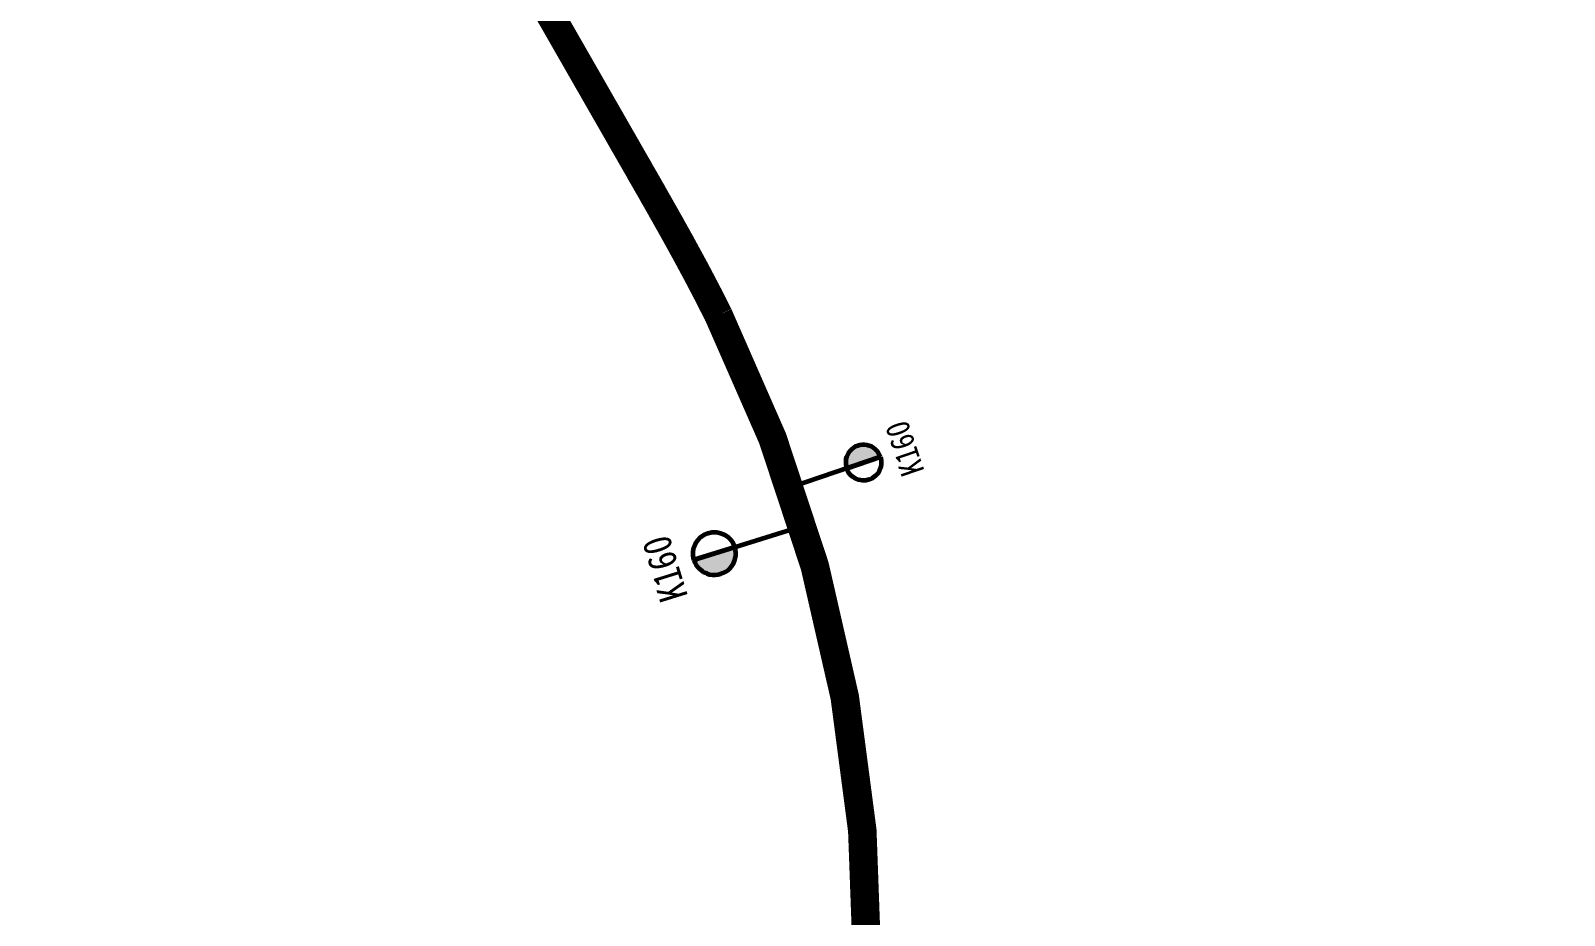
# Model space of a CAD drawing. Header units: millimetres. Extents: x 35376015 to 35425557, y 2978369 to 3016004.
# Drawn here: x 35382597 to 35384209, y 3003920 to 3004850 of the extents above; entities that cross this region are included whole.
import ezdxf
from ezdxf.enums import TextEntityAlignment as Align

# ---------------------------------------------------------------- set-up
doc = ezdxf.new("R2010")
doc.units = ezdxf.units.MM
doc.header["$XCLIPFRAME"] = 0
doc.layers.add('station', color=1, linetype='Continuous', lineweight=60)
doc.layers.add('zhix', color=5, linetype='Continuous', lineweight=30)
doc.styles.add('GTF_XW', font='SIMHEI.TTF', dxfattribs={"width": 0.85})
picture_1 = doc.add_image_def('image6.tif', size_in_pixel=(17417, 14321))

# ---------------------------------------------------------------- blocks, each defined once
blk = doc.blocks.new('公里标')
at = {"layer": 'station'}
h = blk.add_hatch(color=256, dxfattribs=at)
edge = h.paths.add_edge_path()
edge.add_arc((0, 13), 3, 90, 270)
edge.add_line((0, 10), (0, 16))
blk.add_line((0, 16), (0, 0), dxfattribs=at)
blk.add_lwpolyline([(0, 16, 1), (0, 10)], format="xyb", close=True, dxfattribs=at)
blk.add_lwpolyline([(0, 16, -1), (0, 10, -15.340907)], format="xyb", dxfattribs=at)

msp = doc.modelspace()

# ---------------------------------------------------------------- linework, layer by layer
at = {"color": 7, "lineweight": 30, "const_width": 1}
for points in [[(35384494.8, 3005482, 0.000046), (35384461.8, 3005732.7, 0.000043), (35384426.3, 3006001.2, 0.000006), (35384390.1, 3006275.6, -0.000003), (35384334.1, 3006699.2, -0.004654)], [(35384514.6, 3005484.6, 0.000046), (35384481.6, 3005735.3, 0.000043), (35384446.2, 3006003.8, 0.000006), (35384409.9, 3006278.2, -0.000003), (35384354, 3006701.8, -0.004654)]]:
    msp.add_lwpolyline(points, format="xyb", dxfattribs=at)
at = {"layer": 'zhix', "color": 1, "const_width": 30, "flags": 128}
msp.add_lwpolyline([(35382956.1, 3002747.9, 0.342503), (35383320.3, 3004550.8), (35383320.1, 3004551.2), (35383319.6, 3004552.1), (35383319.2, 3004553), (35383318.7, 3004553.9), (35383318.3, 3004554.8), (35383317.8, 3004555.7), (35383317.4, 3004556.6), (35383316.9, 3004557.5), (35383316.5, 3004558.4), (35383316, 3004559.3), (35383315.6, 3004560.2), (35383315.1, 3004561.1), (35383314.7, 3004562), (35383314.2, 3004562.8), (35383313.8, 3004563.7), (35383313.3, 3004564.6), (35383312.9, 3004565.5), (35383312.4, 3004566.4), (35383312, 3004567.3), (35383311.5, 3004568.2), (35383311, 3004569.1), (35383310.6, 3004570), (35383310.1, 3004570.9), (35383309.7, 3004571.8), (35383309.2, 3004572.6), (35383308.8, 3004573.5), (35383308.3, 3004574.4), (35383307.8, 3004575.3), (35383307.4, 3004576.2), (35383306.9, 3004577.1), (35383306.5, 3004578), (35383306, 3004578.9), (35383305.5, 3004579.7), (35383305.1, 3004580.6), (35383304.6, 3004581.5), (35383304.1, 3004582.4), (35383303.7, 3004583.3), (35383303.2, 3004584.2), (35383302.8, 3004585.1), (35383302.3, 3004585.9), (35383301.8, 3004586.8), (35383301.4, 3004587.7), (35383300.9, 3004588.6), (35383300.4, 3004589.5), (35383300, 3004590.4), (35383299.5, 3004591.3), (35383299, 3004592.1), (35383298.6, 3004593), (35383298.1, 3004593.9), (35383297.6, 3004594.8), (35383297.1, 3004595.7), (35383296.7, 3004596.6), (35383296.2, 3004597.4), (35383295.7, 3004598.3), (35383295.3, 3004599.2), (35383294.8, 3004600.1), (35383294.3, 3004601), (35383293.8, 3004601.8), (35383293.4, 3004602.7), (35383292.9, 3004603.6), (35383292.4, 3004604.5), (35383291.9, 3004605.4), (35383291.5, 3004606.2), (35383291, 3004607.1), (35383290.5, 3004608), (35383290, 3004608.9), (35383289.6, 3004609.8), (35383289.1, 3004610.6), (35383288.6, 3004611.5), (35383288.1, 3004612.4), (35383287.7, 3004613.3), (35383287.2, 3004614.2), (35383286.7, 3004615), (35383286.2, 3004615.9), (35383285.7, 3004616.8), (35383285.3, 3004617.7), (35383284.8, 3004618.5), (35383284.3, 3004619.4), (35383283.8, 3004620.3), (35383283.3, 3004621.2), (35383282.9, 3004622.1), (35383282.4, 3004622.9), (35383281.9, 3004623.8), (35383281.4, 3004624.7), (35383280.9, 3004625.6), (35383280.5, 3004626.4), (35383280, 3004627.3), (35383279.5, 3004628.2), (35383279, 3004629.1), (35383278.5, 3004629.9), (35383278, 3004630.8), (35383277.6, 3004631.7), (35383277.1, 3004632.6), (35383276.6, 3004633.4), (35383276.1, 3004634.3), (35383275.6, 3004635.2), (35383275.1, 3004636.1), (35383274.6, 3004636.9), (35383274.2, 3004637.8), (35383273.7, 3004638.7), (35383273.2, 3004639.5), (35383272.7, 3004640.4), (35383272.2, 3004641.3), (35383271.7, 3004642.2), (35383271.2, 3004643), (35383270.7, 3004643.9), (35383270.3, 3004644.8), (35383269.8, 3004645.7), (35383269.3, 3004646.5), (35383268.8, 3004647.4), (35383268.3, 3004648.3), (35383267.8, 3004649.1), (35383267.3, 3004650), (35383266.8, 3004650.9), (35383266.3, 3004651.8), (35383265.8, 3004652.6), (35383265.4, 3004653.5), (35383264.9, 3004654.4), (35383264.4, 3004655.2), (35383263.9, 3004656.1), (35383263.4, 3004657), (35383262.9, 3004657.9), (35383262.4, 3004658.7), (35383261.9, 3004659.6), (35383261.4, 3004660.5), (35383260.9, 3004661.3), (35383260.4, 3004662.2), (35383259.9, 3004663.1), (35383259.5, 3004664), (35383259, 3004664.8), (35383258.5, 3004665.7), (35383258, 3004666.6), (35383257.5, 3004667.4), (35383257, 3004668.3), (35383256.5, 3004669.2), (35383256, 3004670), (35383255.5, 3004670.9), (35383255, 3004671.8), (35383254.5, 3004672.6), (35383254, 3004673.5), (35383253.5, 3004674.4), (35383253, 3004675.3), (35383252.5, 3004676.1), (35383252, 3004677), (35383251.5, 3004677.9), (35383251.1, 3004678.7), (35383250.6, 3004679.6), (35383250.1, 3004680.5), (35383249.6, 3004681.3), (35383249.1, 3004682.2), (35383248.6, 3004683.1), (35383248.1, 3004683.9), (35383247.6, 3004684.8), (35383247.1, 3004685.7), (35383246.6, 3004686.5), (35383246.1, 3004687.4), (35383245.6, 3004688.3), (35383245.1, 3004689.2), (35383244.6, 3004690), (35383244.1, 3004690.9), (35383243.6, 3004691.8), (35383243.1, 3004692.6), (35383242.6, 3004693.5), (35383242.1, 3004694.4), (35383241.6, 3004695.2), (35383241.1, 3004696.1), (35383240.6, 3004697), (35383240.1, 3004697.8), (35383239.6, 3004698.7), (35383239.1, 3004699.6), (35383238.6, 3004700.4), (35383238.1, 3004701.3), (35383237.6, 3004702.2), (35383237.2, 3004703), (35383236.7, 3004703.9), (35383236.2, 3004704.8), (35383235.7, 3004705.6), (35383235.2, 3004706.5), (35383234.7, 3004707.4), (35383234.2, 3004708.2), (35382058.2, 3006760.5)], format="xyb", dxfattribs=at)
at = {"layer": 'zhix', "color": 5, "const_width": 30, "flags": 128}
msp.add_lwpolyline([(35382956.1, 3002747.9, 0.342503), (35383320.3, 3004550.8), (35383320.1, 3004551.2), (35383319.6, 3004552.1), (35383319.2, 3004553), (35383318.7, 3004553.9), (35383318.3, 3004554.8), (35383317.8, 3004555.7), (35383317.4, 3004556.6), (35383316.9, 3004557.5), (35383316.5, 3004558.4), (35383316, 3004559.3), (35383315.6, 3004560.2), (35383315.1, 3004561.1), (35383314.7, 3004562), (35383314.2, 3004562.8), (35383313.8, 3004563.7), (35383313.3, 3004564.6), (35383312.9, 3004565.5), (35383312.4, 3004566.4), (35383312, 3004567.3), (35383311.5, 3004568.2), (35383311, 3004569.1), (35383310.6, 3004570), (35383310.1, 3004570.9), (35383309.7, 3004571.8), (35383309.2, 3004572.6), (35383308.8, 3004573.5), (35383308.3, 3004574.4), (35383307.8, 3004575.3), (35383307.4, 3004576.2), (35383306.9, 3004577.1), (35383306.5, 3004578), (35383306, 3004578.9), (35383305.5, 3004579.7), (35383305.1, 3004580.6), (35383304.6, 3004581.5), (35383304.1, 3004582.4), (35383303.7, 3004583.3), (35383303.2, 3004584.2), (35383302.8, 3004585.1), (35383302.3, 3004585.9), (35383301.8, 3004586.8), (35383301.4, 3004587.7), (35383300.9, 3004588.6), (35383300.4, 3004589.5), (35383300, 3004590.4), (35383299.5, 3004591.3), (35383299, 3004592.1), (35383298.6, 3004593), (35383298.1, 3004593.9), (35383297.6, 3004594.8), (35383297.1, 3004595.7), (35383296.7, 3004596.6), (35383296.2, 3004597.4), (35383295.7, 3004598.3), (35383295.3, 3004599.2), (35383294.8, 3004600.1), (35383294.3, 3004601), (35383293.8, 3004601.8), (35383293.4, 3004602.7), (35383292.9, 3004603.6), (35383292.4, 3004604.5), (35383291.9, 3004605.4), (35383291.5, 3004606.2), (35383291, 3004607.1), (35383290.5, 3004608), (35383290, 3004608.9), (35383289.6, 3004609.8), (35383289.1, 3004610.6), (35383288.6, 3004611.5), (35383288.1, 3004612.4), (35383287.7, 3004613.3), (35383287.2, 3004614.2), (35383286.7, 3004615), (35383286.2, 3004615.9), (35383285.7, 3004616.8), (35383285.3, 3004617.7), (35383284.8, 3004618.5), (35383284.3, 3004619.4), (35383283.8, 3004620.3), (35383283.3, 3004621.2), (35383282.9, 3004622.1), (35383282.4, 3004622.9), (35383281.9, 3004623.8), (35383281.4, 3004624.7), (35383280.9, 3004625.6), (35383280.5, 3004626.4), (35383280, 3004627.3), (35383279.5, 3004628.2), (35383279, 3004629.1), (35383278.5, 3004629.9), (35383278, 3004630.8), (35383277.6, 3004631.7), (35383277.1, 3004632.6), (35383276.6, 3004633.4), (35383276.1, 3004634.3), (35383275.6, 3004635.2), (35383275.1, 3004636.1), (35383274.6, 3004636.9), (35383274.2, 3004637.8), (35383273.7, 3004638.7), (35383273.2, 3004639.5), (35383272.7, 3004640.4), (35383272.2, 3004641.3), (35383271.7, 3004642.2), (35383271.2, 3004643), (35383270.7, 3004643.9), (35383270.3, 3004644.8), (35383269.8, 3004645.7), (35383269.3, 3004646.5), (35383268.8, 3004647.4), (35383268.3, 3004648.3), (35383267.8, 3004649.1), (35383267.3, 3004650), (35383266.8, 3004650.9), (35383266.3, 3004651.8), (35383265.8, 3004652.6), (35383265.4, 3004653.5), (35383264.9, 3004654.4), (35383264.4, 3004655.2), (35383263.9, 3004656.1), (35383263.4, 3004657), (35383262.9, 3004657.9), (35383262.4, 3004658.7), (35383261.9, 3004659.6), (35383261.4, 3004660.5), (35383260.9, 3004661.3), (35383260.4, 3004662.2), (35383259.9, 3004663.1), (35383259.5, 3004664), (35383259, 3004664.8), (35383258.5, 3004665.7), (35383258, 3004666.6), (35383257.5, 3004667.4), (35383257, 3004668.3), (35383256.5, 3004669.2), (35383256, 3004670), (35383255.5, 3004670.9), (35383255, 3004671.8), (35383254.5, 3004672.6), (35383254, 3004673.5), (35383253.5, 3004674.4), (35383253, 3004675.3), (35383252.5, 3004676.1), (35383252, 3004677), (35383251.5, 3004677.9), (35383251.1, 3004678.7), (35383250.6, 3004679.6), (35383250.1, 3004680.5), (35383249.6, 3004681.3), (35383249.1, 3004682.2), (35383248.6, 3004683.1), (35383248.1, 3004683.9), (35383247.6, 3004684.8), (35383247.1, 3004685.7), (35383246.6, 3004686.5), (35383246.1, 3004687.4), (35383245.6, 3004688.3), (35383245.1, 3004689.2), (35383244.6, 3004690), (35383244.1, 3004690.9), (35383243.6, 3004691.8), (35383243.1, 3004692.6), (35383242.6, 3004693.5), (35383242.1, 3004694.4), (35383241.6, 3004695.2), (35383241.1, 3004696.1), (35383240.6, 3004697), (35383240.1, 3004697.8), (35383239.6, 3004698.7), (35383239.1, 3004699.6), (35383238.6, 3004700.4), (35383238.1, 3004701.3), (35383237.6, 3004702.2), (35383237.2, 3004703), (35383236.7, 3004703.9), (35383236.2, 3004704.8), (35383235.7, 3004705.6), (35383235.2, 3004706.5), (35383234.7, 3004707.4), (35383234.2, 3004708.2), (35382058.2, 3006760.5)], format="xyb", dxfattribs=at)

# ---------------------------------------------------------------- block references
at = {"layer": 'station', "color": 5, "xscale": 6.250000000089059, "yscale": 6.25, "zscale": 6.25, "rotation": 288.8908407127504}
msp.add_blockref('公里标', (35383395.8, 3004369.6), dxfattribs=at)
at = {"layer": 'station', "color": 1, "xscale": 7.49999999982484, "yscale": 7.5, "zscale": 7.5, "rotation": 107.2718107501484}
msp.add_blockref('公里标', (35383409, 3004329.3), dxfattribs=at)

# ---------------------------------------------------------------- texts
at = {"layer": 'station', "color": 5, "style": 'GTF_XW', "width": 0.85}
msp.add_text('K160', height=25, rotation=108.8908, dxfattribs=at).set_placement((35383504, 3004406.6), align=Align.TOP_CENTER)
at = {"layer": 'station', "color": 1, "style": 'GTF_XW', "width": 0.85}
msp.add_text('K160', height=30, rotation=107.2718, dxfattribs=at).set_placement((35383278, 3004288.6), align=Align.CENTER)

# ---------------------------------------------------------------- pictures from other files: only their frames are drawn
at = {"color": 251}
image = msp.add_image(picture_1, insert=(35381883.7, 3001221.5), size_in_units=(7360.9, 6052.4), rotation=0.00067, dxfattribs=at)
image.set_boundary_path([(989.37, 1338.45), (928.64, 7747.7), (887, 12265.2), (9740.05, 12345.96), (15551.9, 12399.46), (15591.7, 7745.65), (15649.7, 1472.9), (7371.78, 1395.44), (990.47, 1338.54), (989.37, 1338.45)])

doc.saveas('drawing.dxf')
